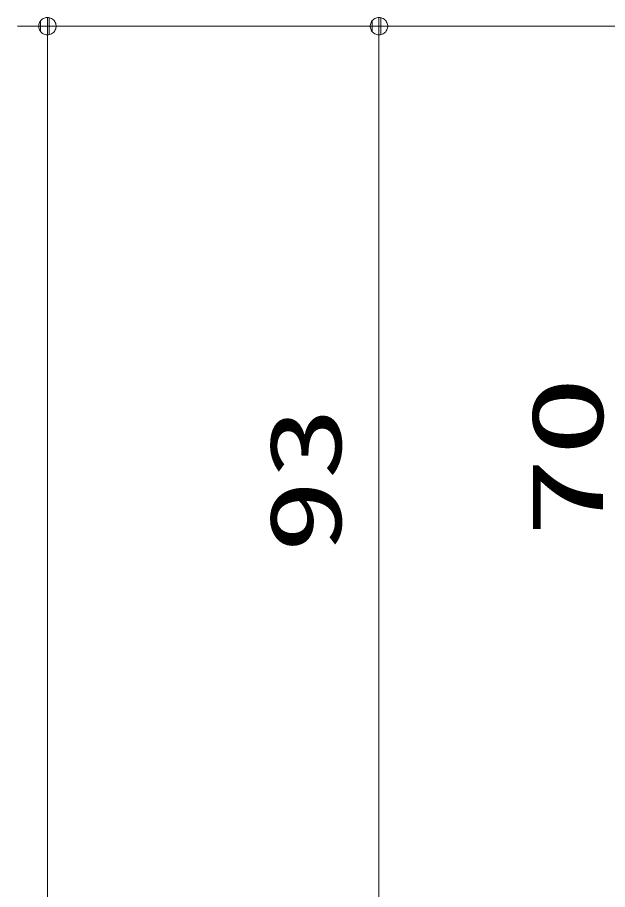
# Model space of a CAD drawing. Units: millimetres on the paper. Extents: x -305 to 305, y -152 to 152.
# Drawn here: x -238.76 to -219.07, y 55.74 to 84.82 of the extents above; entities that cross this region are included whole.
import ezdxf
from ezdxf.enums import TextEntityAlignment as Align

# ---------------------------------------------------------------- set-up
doc = ezdxf.new("R2010")
doc.units = ezdxf.units.MM
doc.layers.add('0-1_TV', color=7, linetype='Continuous', lineweight=9)
doc.layers.add('0-2_0', color=7, linetype='Continuous', lineweight=9)
doc.styles.add('ＭＳ ゴシック', font='')
doc.styles.get('ＭＳ ゴシック').set_extended_font_data('MS Gothic')

# ---------------------------------------------------------------- blocks, each defined once
blk = doc.blocks.new('_DOTSMALL')
at = {"layer": '0-2_0'}
for p, q in [((0.0746, 0.1), (-0.0746, 0.1)), ((0.1223, -0.0248), (-0.1223, -0.0248))]:
    blk.add_line(p, q, dxfattribs=at)
for points in [[(0.125, 0), (0.124, 0.0157), (0.1211, 0.0311), (0.1162, 0.046), (0.1095, 0.0602), (0.1011, 0.0735), (0.0911, 0.0856), (0.0797, 0.0963), (0.067, 0.1055), (0.0532, 0.1131), (0.0386, 0.1189), (0.0234, 0.1228), (0.0078, 0.1248), (-0.0078, 0.1248), (-0.0234, 0.1228), (-0.0386, 0.1189), (-0.0532, 0.1131), (-0.067, 0.1055), (-0.0797, 0.0963), (-0.0911, 0.0856), (-0.1011, 0.0735), (-0.1095, 0.0602), (-0.1162, 0.046), (-0.1211, 0.0311), (-0.124, 0.0157), (-0.125, 0), (0, 0)], [(-0.125, 0), (-0.124, -0.0157), (-0.1211, -0.0311), (-0.1162, -0.046), (-0.1095, -0.0602), (-0.1011, -0.0735), (-0.0911, -0.0856), (-0.0797, -0.0963), (-0.067, -0.1055), (-0.0532, -0.1131), (-0.0386, -0.1189), (-0.0234, -0.1228), (-0.0078, -0.1248), (0.0078, -0.1248), (0.0234, -0.1228), (0.0386, -0.1189), (0.0532, -0.1131), (0.067, -0.1055), (0.0797, -0.0963), (0.0911, -0.0856), (0.1011, -0.0735), (0.1095, -0.0602), (0.1162, -0.046), (0.1211, -0.0311), (0.124, -0.0157), (0.125, 0), (0, 0)]]:
    blk.add_lwpolyline(points, close=True, dxfattribs=at)

msp = doc.modelspace()

# ---------------------------------------------------------------- linework, layer by layer
at = {"layer": '0-1_TV'}
for p, q in [((-215.31, 84.533), (-238.762, 84.533)), ((-237.762, 84.533), (-237.762, -47.801)), ((-237.762, 84.533), (-226.223, 84.533)), ((-226.699, 84.533), (-226.699, 53.533))]:
    msp.add_line(p, q, dxfattribs=at)

# ---------------------------------------------------------------- block references
at = {"layer": '0-1_TV', "xscale": 2.32, "yscale": 2.32, "rotation": 90}
for p in [(-237.762, 84.533), (-226.699, 84.533)]:
    msp.add_blockref('_DOTSMALL', p, dxfattribs=at)

# ---------------------------------------------------------------- texts
at = {"layer": '0-1_TV', "style": 'ＭＳ ゴシック'}
for s, width, p in [('70', 1.65, (-218.501, 67.47)), ('93', 1.5, (-227.237, 66.949))]:
    msp.add_text(s, height=2.405, rotation=90, dxfattribs=dict(at, width=width)).set_placement(p, align=Align.BOTTOM_LEFT)

doc.saveas('drawing.dxf')
